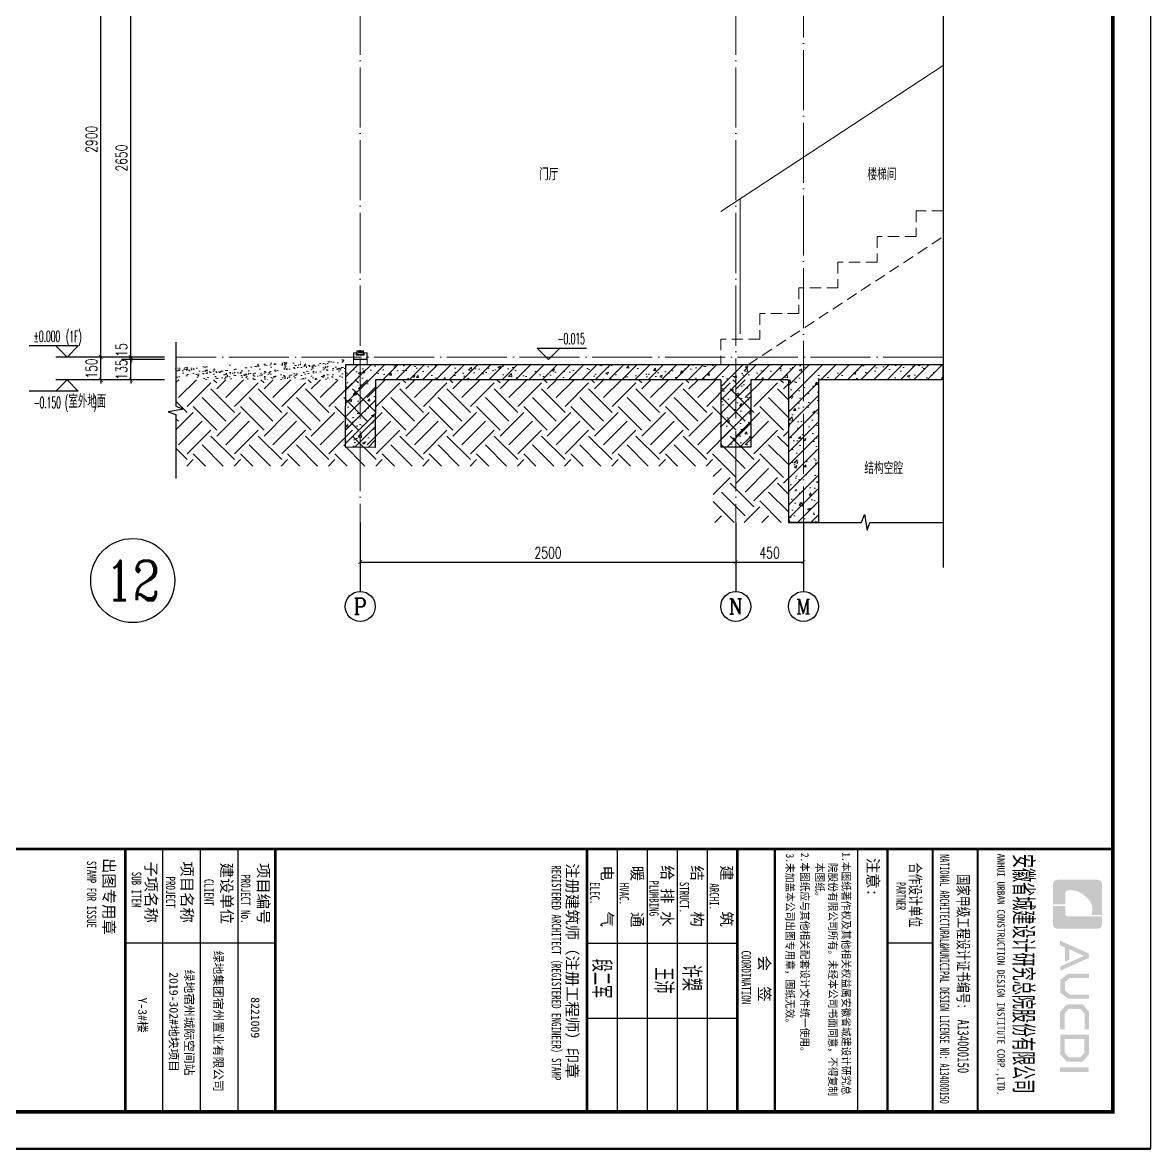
# Model space of a CAD drawing. Extents: x -668857 to 143095, y -247466 to 228182.
# Drawn here: x 111677 to 119185, y 147310 to 154810 of the extents above; entities that cross this region are included whole.
import ezdxf
from ezdxf.enums import TextEntityAlignment as Align

# ---------------------------------------------------------------- set-up
doc = ezdxf.new("R2010")
doc.units = 0
doc.header["$LTSCALE"] = 1000
doc.linetypes.add('DOTE', pattern=[2.42, 2, -0.2, 0.02, -0.2])
doc.linetypes.add('HIDDEN', pattern=[0.375, 0.25, -0.125])
doc.layers.get('0').update_dxf_attribs({"linetype": 'CONTINUOUS'})
doc.layers.get('DEFPOINTS').update_dxf_attribs({"linetype": 'CONTINUOUS'})
for name, color, linetype in [('A-AXIS_TEXT', 7, 'CONTINUOUS'), ('AXIS', 3, 'CONTINUOUS'), ('DIM_ELEV', 3, 'CONTINUOUS'), ('DIM_SYMB', 3, 'CONTINUOUS'), ('PUB_DIM', 3, 'CONTINUOUS'), ('PUB_TEXT', 2, 'CONTINUOUS'), ('WALL', 5, 'CONTINUOUS'), ('yichutu', 7, 'CONTINUOUS'), ('图签文字', 4, 'CONTINUOUS')]:
    doc.layers.add(name, color=color, linetype=linetype)
for name, color, linetype, lineweight in [('AXIS_TEXT', 7, 'CONTINUOUS', 20), ('DOTE', 19, 'DOTE', 9), ('PUB_HATCH', 8, 'CONTINUOUS', 9), ('S_WINDOW', 144, 'CONTINUOUS', 15), ('STAIR', 2, 'CONTINUOUS', 18), ('图框', 9, 'CONTINUOUS', 18), ('图签', 147, 'CONTINUOUS', 18), ('填充', 251, 'CONTINUOUS', 5), ('立面-栏杆', 105, 'CONTINUOUS', 15), ('细细', 250, 'CONTINUOUS', 0)]:
    doc.layers.add(name, color=color, linetype=linetype, lineweight=lineweight)
doc.styles.add('_TCH_AXIS', font='COMPLEX', dxfattribs={"bigfont": 'GBCBIG'})
doc.styles.add('_TCH_DIM', font='SIMPLEX.shx', dxfattribs={"width": 0.7, "bigfont": 'GBCBIG.shx'})
doc.styles.add('_TCH_DIM_T3', font='SIMPLEX', dxfattribs={"width": 0.705882, "bigfont": 'GBCBIG'})
doc.styles.add('COMPLEX', font='COMPLEX')
doc.styles.add('HT', font='simhei.ttf')
doc.styles.add('TSSD_REIN', font='tssdeng.shx', dxfattribs={"width": 0.7, "height": 300, "bigfont": 'tssdchn.shx'})
doc.styles.add('宋体', font='', dxfattribs={"height": 50})
doc.styles.add('建筑图签-1', font='simhei.ttf', dxfattribs={"width": 0.7})
doc.styles.add('建筑图签-2', font='TXT.shx', dxfattribs={"width": 0.5, "bigfont": 'HZTXT.shx'})
doc.styles.get('宋体').set_extended_font_data('SimSun')
doc.dimstyles.new('_TCH_ARCH&&25', dxfattribs={"dimtxt": 74.375, "dimasz": 25, "dimexe": 62.5, "dimexo": 75, "dimgap": 25, "dimtad": 1, "dimdec": 0, "dimzin": 0, "dimdsep": 46, "dimtxsty": '_TCH_DIM_T3', "dimblk": 'ARCHTICK', "dimcen": 0.09, "dimclrt": 7, "dimazin": 0, "dimtfac": 1, "dimtdec": 0, "dimtix": 1, "dimtmove": 2, "dimatfit": 3, "dimldrblk": 'ARCHTICK', "dimfxl": 0, "dimtolj": 1, "dimtzin": 0, "dimarcsym": 0})
pattern_1 = [(315, (-890539.4913, -376983.9118), (-1.767766953, -1.767766953), []), (315, (-890538.3128, -376983.9118), (-1.767766953, -1.767766953), [])]
pattern_2 = [(45, (-956095.346, 321026.26), (-44.194174, 44.194174), []), (50, (-956095.35, 321026.26), (179.315046, -15.688034), [18.75, -206.25]), (355, (-956095.35, 321026.26), (-34.687833, 188.048033), [15, -165]), (100.4514, (-956080.4, 321024.95), (144.627345, 172.359886), [15.935047, -175.285528]), (46.1842, (-956095.35, 321076.26), (266.81026, -41.379754), [28.125, -309.375]), (96.6356, (-956073.1, 321072.8), (233.665676, 243.52947), [23.90257, -262.92825]), (351.1842, (-956095.35, 321076.26), (233.665486, 243.52965), [22.5, -247.5]), (21, (-956070.35, 321063.76), (149.226763, -100.654723), [18.75, -206.25]), (326, (-956070.35, 321063.76), (60.828833, 181.28751), [15, -165]), (71.4514, (-956057.91, 321055.37), (210.055657, 80.632624), [15.935047, -175.285528]), (37.5, (-956095.346, 321026.26), (3.039964, 83.2234635), [0, -163, 0, -167.5, 0, -165.625]), (7.5, (-956095.35, 321026.26), (65.767384, 98.602928), [0, -95.5, 0, -159.25, 0, -63.125]), (327.5, (-956151.096, 321026.26), (133.455609, -5.638718), [0, -62.5, 0, -195, 0, -258.75]), (317.5, (-956176.1, 321026.26), (145.796542, 25.026246), [0, -81.25, 0, -129.5, 0, -183.75])]

# ---------------------------------------------------------------- blocks, each defined once
blk = doc.blocks.new('院标1')
h = blk.add_hatch(color=150)
h.dxf.hatch_style = 1
edge = h.paths.add_edge_path()
edge.add_spline(control_points=[(116373, 648379), (116379, 648379), (116382, 648379), (116391, 648379), (116391, 648379), (116391, 648379), (116616, 648379), (116616, 648379), (116616, 648379), (116616, 648379), (116616, 648054), (116616, 648054), (116616, 648054), (116616, 648054), (116108, 648054), (116108, 648054), (116108, 648054), (116028, 648054), (115963, 648111), (115963, 648199), (115963, 648199), (115963, 648199), (115963, 649215), (115963, 649215), (115963, 649215), (115963, 649295), (116018, 649360), (116108, 649360), (116108, 649360), (116108, 649360), (116897, 649360), (116897, 649360), (116897, 649360), (116897, 649360), (116897, 649080), (116897, 649080), (116897, 649080), (116897, 649080), (116566, 649140), (116356, 648859), (116356, 648859), (116245, 648719), (116240, 648545), (116247, 648466), (116247, 648466), (116254, 648386), (116247, 648466), (116247, 648466), (116247, 648466), (116247, 648466), (116258, 648374), (116373, 648379)], knot_values=[0, 0, 0, 0, 0.071429, 0.071429, 0.071429, 0.107143, 0.142857, 0.142857, 0.142857, 0.178571, 0.214286, 0.214286, 0.214286, 0.25, 0.285714, 0.285714, 0.285714, 0.321429, 0.357143, 0.357143, 0.357143, 0.392857, 0.428571, 0.428571, 0.428571, 0.464286, 0.5, 0.5, 0.5, 0.535714, 0.571429, 0.571429, 0.571429, 0.607143, 0.642857, 0.642857, 0.642857, 0.678571, 0.714286, 0.714286, 0.714286, 0.75, 0.785714, 0.785714, 0.785714, 0.821429, 0.857143, 0.857143, 0.857143, 0.928571, 1, 1, 1, 1], degree=3, periodic=0)
h = blk.add_hatch(color=150)
h.dxf.hatch_style = 1
edge = h.paths.add_edge_path()
edge.add_spline(control_points=[(117268, 649215), (117268, 649215), (117268, 648199), (117268, 648199), (117268, 648199), (117268, 648114), (117212, 648054), (117123, 648054), (117123, 648054), (117123, 648054), (116663, 648054), (116663, 648054), (116663, 648054), (116663, 648054), (116663, 648379), (116663, 648379), (116663, 648379), (116663, 648379), (116865, 648379), (116865, 648379), (116865, 648379), (116907, 648379), (116941, 648413), (116941, 648455), (116941, 648455), (116941, 648455), (116941, 649360), (116941, 649360), (116941, 649360), (116941, 649360), (117123, 649360), (117123, 649360), (117123, 649360), (117204, 649360), (117268, 649306), (117268, 649215)], knot_values=[0, 0, 0, 0, 0.1, 0.1, 0.1, 0.15, 0.2, 0.2, 0.2, 0.25, 0.3, 0.3, 0.3, 0.35, 0.4, 0.4, 0.4, 0.45, 0.5, 0.5, 0.5, 0.55, 0.6, 0.6, 0.6, 0.65, 0.7, 0.7, 0.7, 0.75, 0.8, 0.8, 0.8, 0.9, 1, 1, 1, 1], degree=3, periodic=0)
blk = doc.blocks.new('GFDDDDRG')
at = {"layer": '图框'}
h = blk.add_hatch(color=256, dxfattribs=at)
h.paths.add_polyline_path([(922489, -158906), (922489, -158969), (922104, -158969), (922104, -158906)])
h.paths.add_polyline_path([(922431, -158530), (922168, -158530), (922168, -158710), (922221, -158772), (922380, -158772), (922431, -158712)], flags=16)
h.paths.add_polyline_path([(922490, -158471), (922109, -158471), (922109, -158732), (922194, -158831), (922408, -158831), (922490, -158733)])
h.paths.add_polyline_path([(922492, -158399), (922434, -158399), (922434, -158196), (922378, -158129), (922219, -158129), (922167, -158196), (922167, -158400), (922107, -158400), (922107, -158169), (922194, -158067), (922408, -158067), (922492, -158166)])
h.paths.add_polyline_path([(922491, -157658), (922491, -157718), (922235, -157718), (922170, -157775), (922170, -157880), (922235, -157937), (922491, -157937), (922491, -157994), (922217, -157994), (922108, -157912), (922108, -157743), (922218, -157658)])
h.paths.add_polyline_path([(922490, -157392), (922490, -157450), (922108, -157621), (922108, -157564), (922425, -157423), (922231, -157335), (922231, -157471), (922173, -157501), (922173, -157311), (922107, -157282), (922107, -157220)])
for p, q in [((920410, -156002), (920410, -159502)), ((921010, -156002), (921010, -159502)), ((921010, -156002), (921010, -159502))]:
    blk.add_line(p, q, dxfattribs=at)
blk.add_lwpolyline([(923310, -107437), (923310, -159999), (893610, -159999), (893610, -107437)], close=True, dxfattribs=at)
blk.add_lwpolyline([(923310, -107437), (923310, -159999), (893610, -159999), (893610, -107437)], close=True, dxfattribs=at)
at = {"layer": '图框', "const_width": 50}
blk.add_lwpolyline([(894110, -159499), (922810, -159499), (922810, -108687), (894110, -108687)], close=True, dxfattribs=at)
at = {"layer": '图框'}
for points, const_width in [([(894110, -156002), (922810, -156002)], 35), ([(909660, -159502), (909660, -156002)], 35), ([(910160, -156002), (910160, -159502)], 17.5), ([(910660, -156002), (910660, -159502)], 17.5), ([(911160, -156002), (911160, -159502)], 17.5), ([(911660, -156002), (911660, -159502)], 35), ([(911660, -156002), (911660, -159502)], 35), ([(915810, -156006), (915810, -159506)], 35), ([(916210, -156006), (916210, -159506)], 17.5), ([(916610, -156006), (916610, -159506)], 17.5), ([(917010, -156006), (917010, -159506)], 17.5), ([(917410, -156006), (917410, -159506)], 17.5), ([(917810, -156006), (917810, -159506)], 35), ([(917810, -156006), (917810, -159506)], 35), ([(918310, -156006), (918310, -159506)], 30), ([(919410, -156002), (919410, -159502)], 17.5), ([(919810, -156002), (919810, -159502)], 30), ([(919810, -156002), (919810, -159502)], 30), ([(920410, -156002), (920410, -159502)], 30), ([(920410, -156002), (920410, -159502)], 30), ([(921010, -156002), (921010, -159502)], 30), ([(909660, -157252), (911660, -157252)], 17.5), ([(917810, -157256), (915810, -157256)], 17.5), ([(920410, -157252), (919810, -157252)], 17.5), ([(917810, -158256), (915810, -158256)], 17.5)]:
    blk.add_lwpolyline(points, dxfattribs=dict(at, const_width=const_width))
at = {"xscale": 0.5, "yscale": 0.5, "zscale": 0.5, "rotation": 270}
blk.add_blockref('院标1', (597985, -98428), dxfattribs=at)
at = {"layer": '图框'}
for s, height, style, width, p in [('STAMP FOR ISSUE', 125, '建筑图签-1', 0.7, (909150, -156158)), ('3.未加盖本公司出图专用章，图纸无效。', 105, 'HT', 0.88, (918459, -156061)), (' 2.本图纸应与其他相关配套设计文件统一使用。 ', 105, 'HT', 0.88, (918656, -155989)), ('1.本图纸著作权及其他相关权益属安徽省城建设计研究总', 105, 'HT', 0.88, (919206, -156045)), ('NATIONAL ARCHITECTURAL&MUNICIPAL DESIGN LICENSE NO: A134000150', 125, '建筑图签-1', 0.6, (920507, -156070)), ('ANHUI URBAN CONSTRUCTION DESIGN INSTITUTE CORP.,LTD.', 100, '建筑图签-1', 0.91, (921271, -156061)), ('SUB ITEM', 125, '建筑图签-1', 0.7, (909748, -156303)), ('REGISTERED ARCHITECT（REGISTERED ENGINEER）STAMP', 125, '建筑图签-1', 0.7, (915339, -156216)), ('本图纸。', 105, 'HT', 0.88, (918854, -156184)), ('院股份有限公司所有。未经本公司书面同意，不得复制', 105, 'HT', 0.88, (919029, -156184)), ('PROJECT', 125, '建筑图签-1', 0.7, (910203, -156366)), ('CLIENT', 125, '建筑图签-1', 0.7, (910713, -156399)), ('PROJECT No.', 125, '建筑图签-1', 0.7, (911202, -156337, -899)), ('ELEC.', 125, '建筑图签-1', 0.7, (915850, -156441)), ('HVAC.', 125, '建筑图签-1', 0.7, (916242, -156449)), ('PLUMBING', 125, '建筑图签-1', 0.7, (916639, -156417)), ('STRUCT.', 125, '建筑图签-1', 0.7, (917042, -156437)), ('ARCHI.', 125, '建筑图签-1', 0.7, (917441, -156457)), ('PARTNER', 125, '建筑图签-1', 0.6, (919927, -156439)), ('COORDINATION', 125, '建筑图签-1', 0.7, (917866, -157352))]:
    blk.add_text(s, height=height, rotation=270, dxfattribs=dict(at, style=style, width=width)).set_placement(p)
at = {"layer": '图签', "color": 2, "style": '宋体'}
for s, height, p in [('绿地集团宿州置业有限公司', 114.67, (910841, -157355)), ('2019-302#地块项目', 114.67, (910249, -157640)), ('绿地宿州城际空间站', 114.7, (910454, -157607)), ('Y-3#楼', 114.7, (909834, -157977)), ('8221009', 114.7, (911334, -157973))]:
    blk.add_text(s, height=height, rotation=270, dxfattribs=at).set_placement(p)
at = {"layer": '图签文字', "color": 7, "style": '建筑图签-1'}
for s, p in [('出图专用章', (909369, -156120)), ('项目名称', (910408, -156165)), ('注意:', (919541, -156118)), ('子项名称', (909930, -156165)), ('建设单位', (910937, -156182)), ('项目编号', (911426, -156186)), ('注册建筑师（注册工程师）印章', (915537, -156190)), ('电    气', (916001, -156219)), ('暖    通', (916401, -156224)), ('给 排 水', (916802, -156214)), ('结    构', (917199, -156219)), ('建    筑', (917593, -156217)), ('会  签', (918094, -157419))]:
    blk.add_text(s, height=150, rotation=270, dxfattribs=at).set_placement(p)
for s, height, width, p in [('安徽省城建设计研究总院股份有限公司', 250, 0.55, (921498, -156066)), ('合作设计单位', 150, 0.7, (920105, -156184)), ('国家甲级工程设计证书编号:  A134000150', 150, 0.7, (920743, -156338))]:
    blk.add_text(s, height=height, rotation=270, dxfattribs=dict(at, width=width)).set_placement(p)
at = {"layer": '图签文字', "color": 1, "style": '建筑图签-2', "width": 0.7}
for s, p in [('段二军', (915876, -157462)), ('王沛', (916703, -157575)), ('许槊', (917074, -157539))]:
    blk.add_text(s, height=250, rotation=270, dxfattribs=at).set_placement(p)
blk = doc.blocks.new('yct-1051-594-26275-14850-25-1002.0')
at = {"layer": 'yichutu', "color": 7}
blk.add_lwpolyline([(0, 0), (0, 14850), (26275, 14850), (26275, 0)], close=True, dxfattribs=at)
blk = doc.blocks.new('_ArchTick')
at = {"color": 0, "linetype": 'ByBlock', "const_width": 0.15}
blk.add_lwpolyline([(-0.5, -0.5), (0.5, 0.5)], dxfattribs=at)
blk = doc.blocks.new('*D2339')
at = {"layer": 'AXIS', "color": 0, "lineweight": -2}
for p, q in [((113924.9, 151408.2), (113924.9, 151156.7)), ((116425, 151408.2), (116425, 151156.7)), ((113924.9, 151219.2), (116425, 151219.2))]:
    blk.add_line(p, q, dxfattribs=at)
at = {"layer": 'DEFPOINTS', "color": 0}
for p in [(113924.9, 151483.2), (116425, 151483.2), (116425, 151219.2)]:
    blk.add_point(p, dxfattribs=at)
at = {"layer": 'AXIS', "color": 0, "lineweight": -2, "xscale": 25, "yscale": 25, "zscale": 25, "rotation": 180}
blk.add_blockref('_ArchTick', (113924.9, 151219.2), dxfattribs=at)
at = {"layer": 'AXIS', "color": 0, "lineweight": -2, "xscale": 25, "yscale": 25, "zscale": 25}
blk.add_blockref('_ArchTick', (116425, 151219.2), dxfattribs=at)
at = {"layer": 'AXIS', "color": 7, "insert": (115174.9, 151281.4), "char_height": 74.38, "attachment_point": 5, "style": '_TCH_DIM_T3'}
blk.add_mtext('\\A1;2500', dxfattribs=at)
blk = doc.blocks.new('*D2340')
at = {"layer": 'AXIS', "color": 0, "lineweight": -2}
for p, q in [((116425, 151408.2), (116425, 151156.7)), ((116874.9, 151408.2), (116874.9, 151156.7)), ((116425, 151219.2), (116874.9, 151219.2))]:
    blk.add_line(p, q, dxfattribs=at)
at = {"layer": 'DEFPOINTS', "color": 0}
for p in [(116425, 151483.2), (116874.9, 151483.2), (116874.9, 151219.2)]:
    blk.add_point(p, dxfattribs=at)
at = {"layer": 'AXIS', "color": 0, "lineweight": -2, "xscale": 25, "yscale": 25, "zscale": 25, "rotation": 180}
blk.add_blockref('_ArchTick', (116425, 151219.2), dxfattribs=at)
at = {"layer": 'AXIS', "color": 0, "lineweight": -2, "xscale": 25, "yscale": 25, "zscale": 25}
blk.add_blockref('_ArchTick', (116874.9, 151219.2), dxfattribs=at)
at = {"layer": 'AXIS', "color": 7, "insert": (116650, 151281.4), "char_height": 74.38, "attachment_point": 5, "style": '_TCH_DIM_T3'}
blk.add_mtext('\\A1;450', dxfattribs=at)
blk = doc.blocks.new('*D2378')
at = {"layer": 'DEFPOINTS', "color": 0}
for p in [(112397.9, 152568), (112697.9, 152568), (112697.9, 152432.8)]:
    blk.add_point(p, dxfattribs=at)
at = {"layer": 'PUB_DIM', "color": 0, "lineweight": -2}
for p, q in [((112622.9, 152568), (112335.4, 152568)), ((112397.9, 152568), (112397.9, 152593)), ((112397.9, 152432.8), (112397.9, 152568)), ((112622.9, 152432.8), (112335.4, 152432.8)), ((112397.9, 152432.8), (112397.9, 152407.8))]:
    blk.add_line(p, q, dxfattribs=at)
at = {"layer": 'PUB_DIM', "color": 0, "lineweight": -2, "xscale": 25, "yscale": 25, "zscale": 25}
for p, rotation in [((112397.9, 152568), 270), ((112397.9, 152432.8), 90)]:
    blk.add_blockref('_ArchTick', p, dxfattribs=dict(at, rotation=rotation))
at = {"layer": 'PUB_DIM', "color": 7, "insert": (112335.8, 152500.4), "char_height": 74.38, "attachment_point": 5, "rotation": 90, "style": '_TCH_DIM_T3'}
blk.add_mtext('\\A1;135', dxfattribs=at)
blk = doc.blocks.new('*D2379')
at = {"layer": 'DEFPOINTS', "color": 0}
for p in [(112397.9, 152583.2), (112697.9, 152583.2), (112697.9, 152568)]:
    blk.add_point(p, dxfattribs=at)
at = {"layer": 'PUB_DIM', "color": 0, "lineweight": -2}
for p, q in [((112622.9, 152583.2), (112335.4, 152583.2)), ((112622.9, 152568), (112335.4, 152568)), ((112397.9, 152583.2), (112397.9, 152608.2)), ((112397.9, 152568), (112397.9, 152583.2)), ((112397.9, 152568), (112397.9, 152543))]:
    blk.add_line(p, q, dxfattribs=at)
at = {"layer": 'PUB_DIM', "color": 0, "lineweight": -2, "xscale": 25, "yscale": 25, "zscale": 25}
for p, rotation in [((112397.9, 152583.2), 270), ((112397.9, 152568), 90)]:
    blk.add_blockref('_ArchTick', p, dxfattribs=dict(at, rotation=rotation))
at = {"layer": 'PUB_DIM', "color": 7, "insert": (112335.8, 152630.6), "char_height": 74.38, "attachment_point": 5, "rotation": 90, "style": '_TCH_DIM_T3'}
blk.add_mtext('\\A1;15', dxfattribs=at)
blk = doc.blocks.new('*D2380')
at = {"layer": 'DEFPOINTS', "color": 0}
for p in [(112397.9, 155233.2), (112697.9, 155233.2), (112697.9, 152583.2)]:
    blk.add_point(p, dxfattribs=at)
at = {"layer": 'PUB_DIM', "color": 0, "lineweight": -2}
for p, q in [((112622.9, 155233.2), (112335.4, 155233.2)), ((112397.9, 152583.2), (112397.9, 155233.2)), ((112622.9, 152583.2), (112335.4, 152583.2))]:
    blk.add_line(p, q, dxfattribs=at)
at = {"layer": 'PUB_DIM', "color": 0, "lineweight": -2, "xscale": 25, "yscale": 25, "zscale": 25}
for p, rotation in [((112397.9, 155233.2), 90), ((112397.9, 152583.2), 270)]:
    blk.add_blockref('_ArchTick', p, dxfattribs=dict(at, rotation=rotation))
at = {"layer": 'PUB_DIM', "color": 7, "insert": (112335.8, 153908.2), "char_height": 74.38, "attachment_point": 5, "rotation": 90, "style": '_TCH_DIM_T3'}
blk.add_mtext('\\A1;2650', dxfattribs=at)
blk = doc.blocks.new('*D2397')
at = {"layer": 'DEFPOINTS', "color": 0}
for p in [(112197.9, 152583.2), (112697.9, 152583.2), (112697.9, 152432.8)]:
    blk.add_point(p, dxfattribs=at)
at = {"layer": 'PUB_DIM', "color": 0, "lineweight": -2}
for p, q in [((112622.9, 152583.2), (112135.4, 152583.2)), ((112197.9, 152583.2), (112197.9, 152608.2)), ((112197.9, 152432.8), (112197.9, 152583.2)), ((112622.9, 152432.8), (112135.4, 152432.8)), ((112197.9, 152432.8), (112197.9, 152407.8))]:
    blk.add_line(p, q, dxfattribs=at)
at = {"layer": 'PUB_DIM', "color": 0, "lineweight": -2, "xscale": 25, "yscale": 25, "zscale": 25}
for p, rotation in [((112197.9, 152583.2), 270), ((112197.9, 152432.8), 90)]:
    blk.add_blockref('_ArchTick', p, dxfattribs=dict(at, rotation=rotation))
at = {"layer": 'PUB_DIM', "color": 7, "insert": (112135.8, 152508), "char_height": 74.38, "attachment_point": 5, "rotation": 90, "style": '_TCH_DIM_T3'}
blk.add_mtext('\\A1;150', dxfattribs=at)
blk = doc.blocks.new('*D2398')
at = {"layer": 'DEFPOINTS', "color": 0}
for p in [(112197.9, 155483.2), (112697.9, 155483.2), (112697.9, 152583.2)]:
    blk.add_point(p, dxfattribs=at)
at = {"layer": 'PUB_DIM', "color": 0, "lineweight": -2}
for p, q in [((112622.9, 155483.2), (112135.4, 155483.2)), ((112197.9, 152583.2), (112197.9, 155483.2)), ((112622.9, 152583.2), (112135.4, 152583.2))]:
    blk.add_line(p, q, dxfattribs=at)
at = {"layer": 'PUB_DIM', "color": 0, "lineweight": -2, "xscale": 25, "yscale": 25, "zscale": 25}
for p, rotation in [((112197.9, 155483.2), 90), ((112197.9, 152583.2), 270)]:
    blk.add_blockref('_ArchTick', p, dxfattribs=dict(at, rotation=rotation))
at = {"layer": 'PUB_DIM', "color": 7, "insert": (112135.8, 154033.2), "char_height": 74.38, "attachment_point": 5, "rotation": 90, "style": '_TCH_DIM_T3'}
blk.add_mtext('\\A1;2900', dxfattribs=at)
blk = doc.blocks.new('_AXISO')
blk.add_circle((0, 0), 0.5)
at = {"layer": 'A-AXIS_TEXT', "style": 'COMPLEX', "width": 1.041667}
blk.add_attdef('A', text='', height=0.56, dxfattribs=at).set_placement((-0.25, -0.28), (0.25, -0.28), align=Align.FIT)

msp = doc.modelspace()

# ---------------------------------------------------------------- hatches: boundary and pattern name
at = {"layer": 'PUB_HATCH'}
h = msp.add_hatch(dxfattribs=at)
h.set_pattern_fill('钢筋混凝土', color=256, scale=25, style=0)
h.set_pattern_definition(pattern_2)
h.paths.add_polyline_path([(114025.76, 152433.23), (113825.93, 152533.23), (113824.95, 151983.4), (114024.95, 151983.05)])
h = msp.add_hatch(dxfattribs=at)
h.set_pattern_fill('钢筋混凝土', color=256, scale=25, style=0)
h.set_pattern_definition(pattern_2)
h.paths.add_polyline_path([(116424.96, 152466.56), (116424.96, 152533.23), (113825.93, 152533.23), (114025.76, 152433.23), (116324.96, 152433.23)])
h = msp.add_hatch(dxfattribs=at)
h.set_pattern_fill('钢筋混凝土', color=256, scale=25, style=0)
h.set_pattern_definition(pattern_2)
h.paths.add_polyline_path([(116874.95, 152466.56), (116874.95, 152533.23), (116424.96, 152533.23), (116424.96, 152466.56), (116524.96, 152433.23), (116774.95, 152433.23)])
h = msp.add_hatch(dxfattribs=at)
h.set_pattern_fill('钢筋混凝土', color=256, scale=25, style=0)
h.set_pattern_definition(pattern_2)
h.paths.add_polyline_path([(117805.16, 152533.23), (116874.95, 152533.23), (116874.95, 152466.56), (116974.95, 152433.23), (117805.16, 152433.23)])
h = msp.add_hatch(dxfattribs=at)
h.set_pattern_fill('钢筋混凝土', color=256, scale=25, style=0)
h.set_pattern_definition(pattern_2)
h.paths.add_polyline_path([(116424.96, 152466.56), (116324.96, 152433.23), (116324.96, 151983.22), (116524.96, 151983.23), (116524.96, 152433.23)])
h = msp.add_hatch(dxfattribs=at)
h.set_pattern_fill('钢筋混凝土', color=256, scale=25, style=0)
h.set_pattern_definition(pattern_2)
h.paths.add_polyline_path([(116874.95, 152466.56), (116774.95, 152433.23), (116774.95, 151483.24), (116974.95, 151483.24), (116974.95, 152433.23)])
at = {"layer": '填充'}
h = msp.add_hatch(dxfattribs=at)
h.set_pattern_fill('AR-CONC', color=256, scale=50, style=0)
h.set_pattern_definition([(50, (-14473773.045, -5203324.49), (91.0923345, -7.96954277), [9.525, -104.775]), (355, (-14473773.05, -5203324.49), (-17.621413, 95.52832144), [7.62, -83.82]), (100.451, (-14473765.45, -5203325.16), (73.47125083, 87.5583439), [8.095, -89.045]), (46.1842, (-14473773.05, -5203299.09), (135.53952045, -21.021164), [14.2875, -157.1625]), (96.6356, (-14473761.75, -5203300.84), (118.7021172, 123.712778), [12.1425, -133.5675]), (351.184, (-14473773.05, -5203299.1), (118.7023029, 123.7125589), [11.43, -125.73]), (21, (-14473760.345, -5203305.44), (75.8074399, -51.13275926), [9.525, -104.775]), (326, (-14473760.35, -5203305.44), (30.9010142, 92.09398306), [7.62, -83.82]), (71.4514, (-14473754.03, -5203309.7), (106.7082454, 40.96142886), [8.095, -89.045]), (37.5, (-14473773.045, -5203324.493), (1.544301625, 42.277519437), [0, -82.804, 0, -85.09, 0, -84.1375]), (7.5, (-14473773.045, -5203324.493), (33.40983126, 50.09028741), [0, -48.514, 0, -80.899, 0, -32.0675]), (327.5, (-14473801.366, -5203324.493), (67.79529758, -2.864372), [0, -31.75, 0, -99.06, 0, -131.445]), (317.5, (-14473814.066, -5203324.493), (74.0645907, 12.71324552), [0, -41.275, 0, -65.786, 0, -93.345])])
h.paths.add_polyline_path([(112697.94, 152511.91), (112697.94, 152433.59), (113824.97, 152433.59), (113824.97, 152568.02)])
h = msp.add_hatch(dxfattribs=at)
h.set_pattern_fill('EARTH', color=250, scale=70, angle=45, style=0)
h.set_pattern_definition([(45, (-684628.38, -234031.03), (0, 314.308964), [222.25, -222.25]), (45, (-684687.3, -233972.1), (0, 314.308964), [222.25, -222.25]), (45, (-684746.24, -233913.17), (0, 314.308964), [222.25, -222.25]), (135, (-684746.24, -233873.88), (-314.308964, 0), [222.25, -222.25]), (135, (-684687.3, -233814.95), (-314.308964, 0), [222.25, -222.25]), (135, (-684628.38, -233756.01), (-314.308964, 0), [222.25, -222.25])])
h.paths.add_polyline_path([(112697.94, 151858.89), (116274.95, 151858.89), (116274.95, 151483.24), (116774.96, 151483.24), (116774.95, 152433.44), (112697.94, 152433.22)])
at = {"layer": '细细'}
h = msp.add_hatch(dxfattribs=at)
h.set_pattern_fill('金属', color=256, style=0)
h.set_pattern_definition(pattern_1)
h.paths.add_polyline_path([(113969.91, 152613.03), (113949.91, 152613.03), (113949.91, 152599.53), (113899.91, 152599.53), (113899.91, 152613.03), (113879.91, 152613.03), (113879.91, 152568.03), (113969.91, 152568.03)])
h.paths.add_polyline_path([(113951.91, 152597.53), (113951.91, 152611.03), (113967.91, 152611.03), (113967.91, 152570.03), (113881.91, 152570.03), (113881.91, 152611.03), (113897.91, 152611.03), (113897.91, 152597.53)], flags=16)
h = msp.add_hatch(dxfattribs=at)
h.set_pattern_fill('金属', color=256, style=0)
h.set_pattern_definition(pattern_1)
h.paths.add_polyline_path([(113902.41, 152601.53), (113902.41, 152626.53), (113914.41, 152626.53), (113914.41, 152616.53), (113935.41, 152616.53), (113935.41, 152626.53), (113947.41, 152626.53), (113947.41, 152601.53)])
h.paths.add_polyline_path([(113945.41, 152603.53), (113945.41, 152624.53), (113937.41, 152624.53), (113937.41, 152614.53), (113912.41, 152614.53), (113912.41, 152624.53), (113904.41, 152624.53), (113904.41, 152603.53)], flags=16)
h = msp.add_hatch(color=256, dxfattribs=at)
edge = h.paths.add_edge_path()
edge.add_line((113929.41, 152616.53), (113929.41, 152628.53))
edge.add_arc((113924.91, 152636.82), 9.44, 241.517547, 298.482453, ccw=False)
edge.add_line((113920.41, 152628.53), (113920.41, 152616.53))
edge.add_arc((113924.91, 152608.23), 9.44, 61.517547, 118.482453, ccw=False)

# ---------------------------------------------------------------- linework, layer by layer
at = {"layer": 'AXIS'}
for p, q in [((113924.92, 151483.24), (113924.92, 151023.85)), ((116424.92, 151483.24), (116424.92, 151023.85)), ((116874.92, 151483.24), (116874.92, 151023.85))]:
    msp.add_line(p, q, dxfattribs=at)
at = {"layer": 'AXIS', "color": 6}
msp.add_circle((112410.34, 151096.67), 280, dxfattribs=at)
at = {"layer": 'DIM_ELEV'}
for p, q in [((112047.94, 152658.23), (111719.94, 152658.23)), ((111972.94, 152583.23), (111897.94, 152658.23)), ((111972.94, 152583.23), (112047.94, 152658.23)), ((112397.94, 152583.23), (111897.94, 152583.23)), ((111972.94, 152432.76), (111897.94, 152357.76)), ((112397.94, 152432.76), (111897.94, 152432.76)), ((111972.94, 152432.76), (112047.94, 152357.76)), ((112047.94, 152357.76), (111719.94, 152357.76))]:
    msp.add_line(p, q, dxfattribs=at)
at = {"layer": 'DIM_ELEV', "color": 6}
for p, q in [((115177.42, 152568.12), (115102.42, 152643.12)), ((115102.42, 152643.12), (115430.42, 152643.12)), ((115177.42, 152568.12), (115252.42, 152643.12))]:
    msp.add_line(p, q, dxfattribs=at)
at = {"layer": 'DIM_SYMB'}
for points in [[(117805.16, 170503.25), (117805.16, 160871.36), (117857.66, 160852.25), (117752.66, 160833.74), (117805.16, 160815.11), (117805.16, 151183.22)], [(112697.94, 152683.23), (112697.94, 152257.23), (112750.44, 152238.12), (112645.44, 152219.61), (112697.94, 152200.98), (112697.94, 151774.99)], [(116774.95, 151483.24), (117261.93, 151483.24), (117281.04, 151535.74), (117299.55, 151430.74), (117318.18, 151483.24), (117805.16, 151483.24)]]:
    msp.add_lwpolyline(points, dxfattribs=at)
at = {"layer": 'DOTE', "color": 1, "linetype": 'DOTE', "ltscale": 0.2}
for p, q in [((116874.93, 171083.23), (116874.95, 151483.24)), ((113924.95, 158383.23), (113924.95, 151483.24)), ((116424.95, 158383.23), (116424.95, 151483.24)), ((117805.16, 152583.23), (112697.94, 152583.23))]:
    msp.add_line(p, q, dxfattribs=at)
at = {"layer": 'S_WINDOW'}
for points in [[(113879.9, 152568.03), (113969.92, 152568.03), (113969.92, 152533.23), (113879.9, 152533.23)], [(113879.91, 152568.03), (113879.91, 152613.03), (113899.91, 152613.03), (113899.91, 152599.53), (113949.91, 152599.53), (113949.91, 152613.03), (113969.91, 152613.03), (113969.91, 152568.03)], [(113881.91, 152570.03), (113881.91, 152611.03), (113897.91, 152611.03), (113897.91, 152597.53), (113951.91, 152597.53), (113951.91, 152611.03), (113967.91, 152611.03), (113967.91, 152570.03)], [(113902.41, 152601.53), (113902.41, 152626.53), (113914.41, 152626.53), (113914.41, 152616.53), (113935.41, 152616.53), (113935.41, 152626.53), (113947.41, 152626.53), (113947.41, 152601.53)], [(113904.41, 152603.53), (113904.41, 152624.53), (113912.41, 152624.53), (113912.41, 152614.53), (113937.41, 152614.53), (113937.41, 152624.53), (113945.41, 152624.53), (113945.41, 152603.53)]]:
    msp.add_lwpolyline(points, close=True, dxfattribs=at)
at = {"layer": 'STAIR', "linetype": 'HIDDEN', "ltscale": 0.3}
msp.add_line((116507.28, 152533.23), (117805.16, 153384.78), dxfattribs=at)
msp.add_lwpolyline([(117805.16, 153556.77), (117625, 153556.77), (117625, 153386.18), (117365, 153386.18), (117365, 153215.59), (117105, 153215.59), (117105, 153045), (116845, 153045), (116845, 152874.41), (116585, 152874.41), (116585, 152703.82), (116325, 152703.82), (116325, 152533.24)], dxfattribs=at)
at = {"layer": 'WALL'}
for p, q in [((113825.93, 152533.23), (113824.95, 151983.4)), ((116424.96, 152533.23), (113825.93, 152533.23)), ((116874.95, 152533.23), (116424.96, 152533.23)), ((117805.16, 152533.23), (116874.95, 152533.23)), ((117805.16, 152433.23), (117805.16, 152533.23)), ((114025.76, 152433.23), (114024.95, 151983.05)), ((116324.96, 152433.23), (114025.76, 152433.23)), ((116324.96, 152433.23), (116324.96, 151983.22)), ((116774.95, 152433.23), (116524.96, 152433.23)), ((116524.96, 152433.23), (116524.96, 151983.23)), ((116774.95, 152433.23), (116774.95, 151483.24)), ((117805.16, 152433.23), (116974.95, 152433.23)), ((116974.95, 152433.23), (116974.95, 151483.24)), ((114024.95, 151983.05), (113824.95, 151983.4)), ((116524.96, 151983.23), (116324.96, 151983.22)), ((116974.95, 151483.24), (116774.95, 151483.24))]:
    msp.add_line(p, q, dxfattribs=at)
at = {"layer": '立面-栏杆', "color": 4}
for p, q in [((117805.16, 154524.67), (116324.99, 153553.52)), ((116455, 152738.82), (116455, 153638.82))]:
    msp.add_line(p, q, dxfattribs=at)
at = {"layer": '细细'}
msp.add_lwpolyline([(113929.41, 152616.53), (113929.41, 152628.53, -0.2538047), (113920.41, 152628.53), (113920.41, 152616.53, -0.2538047)], format="xyb", close=True, dxfattribs=at)

# ---------------------------------------------------------------- block references
at = {"xscale": 0.5, "yscale": 0.5, "zscale": 0.5}
msp.add_blockref('GFDDDDRG', (-342469.74, 227309.73), dxfattribs=at)
at = {"layer": 'AXIS'}
ref = msp.add_blockref('_AXISO', (113924.92, 150923.85), dxfattribs=dict(at, xscale=200, yscale=200, zscale=200))
ref.add_attrib('A', 'P', dxfattribs={"layer": 'AXIS_TEXT', "height": 108.81, "style": '_TCH_AXIS'}).set_placement((113880.88, 150869.44), (113968.97, 150869.44), align=Align.FIT)
ref = msp.add_blockref('_AXISO', (116424.92, 150923.85), dxfattribs=dict(at, xscale=200, yscale=200, zscale=200))
ref.add_attrib('A', 'N', dxfattribs={"layer": 'AXIS_TEXT', "height": 103.82, "style": '_TCH_AXIS'}).set_placement((116377.96, 150871.94), (116471.89, 150871.94), align=Align.FIT)
ref = msp.add_blockref('_AXISO', (116874.92, 150923.85), dxfattribs=dict(at, xscale=200, yscale=200, zscale=200))
ref.add_attrib('A', 'M', dxfattribs={"layer": 'AXIS_TEXT', "height": 98.99, "style": '_TCH_AXIS'}).set_placement((116825.42, 150874.35), (116924.42, 150874.35), align=Align.FIT)
at = {"layer": 'yichutu', "rotation": 270}
msp.add_blockref('yct-1051-594-26275-14850-25-1002.0', (104335.15, 173591.25), dxfattribs=at)

# ---------------------------------------------------------------- texts
at = {"layer": 'AXIS_TEXT', "color": 6, "style": '_TCH_AXIS'}
msp.add_text('12', height=262.756, dxfattribs=at).set_placement((112228.92, 150965.29), (112591.77, 150965.29), align=Align.FIT)
at = {"layer": 'PUB_TEXT'}
for s, height, style, width, p in [('门厅', 80, 'TSSD_REIN', 0.7, (115115.17, 153761)), ('楼梯间', 80, 'TSSD_REIN', 0.7, (117300.95, 153761)), ('%%P0.000', 74.375, '_TCH_DIM', 0.494118, (111750.94, 152684.48)), ('(1F)', 74.375, '_TCH_DIM', 0.494118, (111966.31, 152683.25)), ('室外地面', 89.362, '_TCH_DIM', 0.7, (111982.76, 152245.23)), ('-0.150', 74.375, '_TCH_DIM', 0.494118, (111749.54, 152244.01)), ('(', 74.38, '_TCH_DIM', 0.494118, (111958.26, 152245.23)), (')', 74.38, '_TCH_DIM', 0.494118, (112149.57, 152245.23)), ('结构空腔', 80, 'TSSD_REIN', 0.7, (117281.04, 151805.03))]:
    msp.add_text(s, height=height, dxfattribs=dict(at, style=style, width=width)).set_placement(p)
at = {"layer": 'PUB_TEXT', "color": 6, "style": '_TCH_DIM', "width": 0.494118}
msp.add_text('-0.015', height=74.375, dxfattribs=at).set_placement((115237.42, 152669.37))

# ---------------------------------------------------------------- dimensions: what is measured, and where the dimension line sits
at = {"layer": 'AXIS'}
for p1, p2, picture, middle in [((113924.92, 151483.22), (116424.95, 151483.22), '*D2339', (115174.94, 151281.38)), ((116424.95, 151483.22), (116874.95, 151483.22), '*D2340', (116649.95, 151281.38))]:
    dim = msp.add_aligned_dim(p1=p1, p2=p2, distance=-264.03, dimstyle='_TCH_ARCH&&25', dxfattribs=at)
    dim.commit()
    dim.dimension.update_dxf_attribs({"geometry": picture, "text_midpoint": middle})
at = {"layer": 'PUB_DIM'}
for p1, p2, distance, picture, middle in [((112697.94, 152583.23), (112697.94, 155483.23), 500, '*D2398', (112135.75, 154033.23)), ((112697.94, 152583.23), (112697.94, 155233.23), 300, '*D2380', (112335.75, 153908.23)), ((112697.94, 152432.76), (112697.94, 152583.23), 500, '*D2397', (112135.75, 152507.99)), ((112697.94, 152432.76), (112697.94, 152568.03), 300, '*D2378', (112335.75, 152500.39))]:
    dim = msp.add_aligned_dim(p1=p1, p2=p2, distance=distance, dimstyle='_TCH_ARCH&&25', dxfattribs=at)
    dim.commit()
    dim.dimension.update_dxf_attribs({"geometry": picture, "text_midpoint": middle})
dim = msp.add_linear_dim(base=(112397.94, 152583.23), p1=(112697.94, 152568.03), p2=(112697.94, 152583.23), angle=90, dimstyle='_TCH_ARCH&&25', dxfattribs=at)
dim.commit()
dim.dimension.update_dxf_attribs({"geometry": '*D2379', "text_midpoint": (112335.75, 152630.64), "dimtype": 161})

doc.saveas('drawing.dxf')
